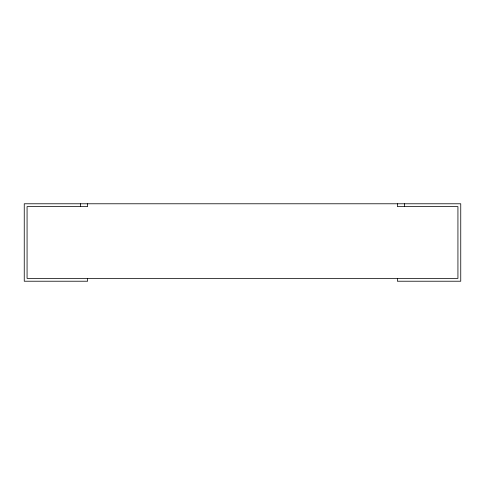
<?xml version="1.0" encoding="UTF-8"?>
<svg xmlns="http://www.w3.org/2000/svg" width="485" height="485" viewBox="0 0 485 485"><rect width="100%" height="100%" fill="white"/><g stroke="black" fill="none" stroke-linecap="round" stroke-linejoin="round"><path stroke-width="0.73" d="M404.429 203.779L404.429 206.592M397.385 203.779L397.385 206.592L457.931 206.592L457.931 278.408L27.069 278.408L27.069 206.592L87.615 206.592L87.615 203.779M397.385 278.408L397.385 281.221L460.75 281.221L460.75 203.779L24.25 203.779L24.25 281.221L87.615 281.221L87.615 278.408M80.571 203.779L80.571 206.592"/></g></svg>
